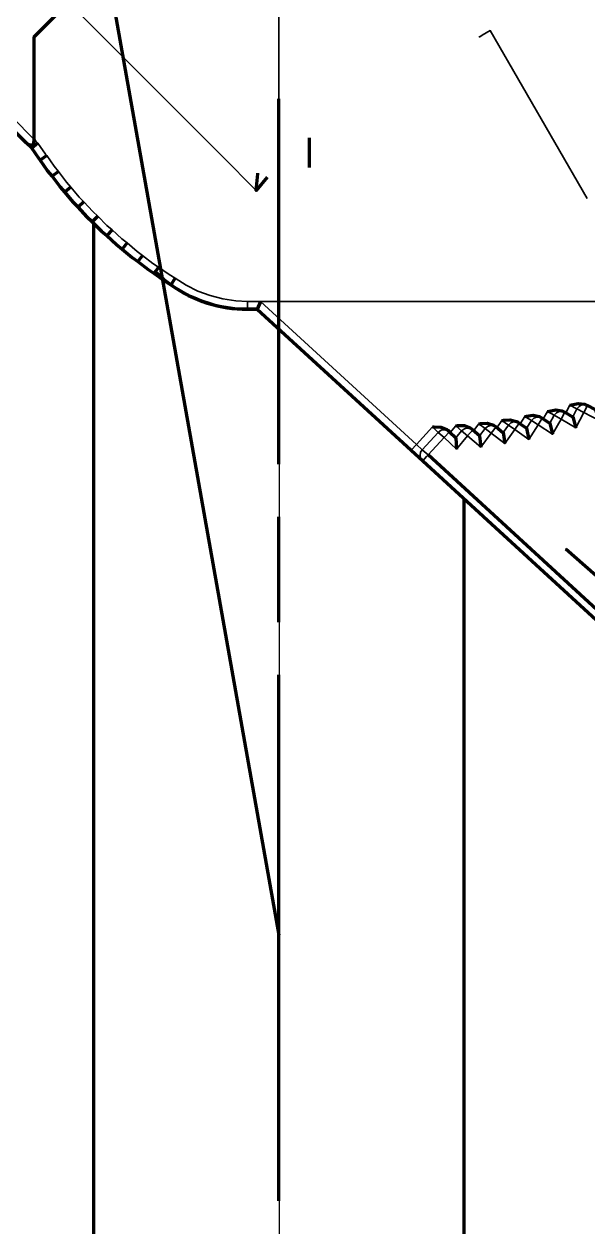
# Model space of a CAD drawing. Header units: millimetres. Extents: x 0 to 174, y 0 to 33.
# Drawn here: x 31.109 to 31.531, y 16.522 to 17.422 of the extents above; entities that cross this region are included whole.
import ezdxf

# ---------------------------------------------------------------- set-up
doc = ezdxf.new("R2010")
doc.units = ezdxf.units.MM
doc.layers.add('GREEN_CENTERLINE_CONFIRMED', color=7, linetype='Continuous')
doc.layers.add('PDF_Geomertry', color=7, linetype='Continuous', true_color=0x405f80)

# ---------------------------------------------------------------- blocks, each defined once
blk = doc.blocks.new('SYM_22_3_005')
at = {"layer": 'PDF_Geomertry', "lineweight": 70}
for points in [[(-0.20125, -0.02201), (-0.20167, -0.02479), (-0.20236, -0.0259), (-0.20333, -0.02632), (-0.2043, -0.02632), (-0.20625, -0.02535), (-0.20722, -0.02451), (-0.20625, -0.02535), (-0.2043, -0.02632), (-0.20333, -0.02632), (-0.20236, -0.0259), (-0.20167, -0.02479), (-0.20125, -0.02201), (-0.20125, 0.05479), (-0.17569, 0.08035)], [(-0.19194, -0.0341), (-0.19681, -0.03757), (-0.1975, -0.0366), (-0.20306, -0.02854), (-0.20722, -0.02451), (-0.22389, -0.00785)], [(-0.19847, -0.02493), (-0.20306, -0.02854)], [(0.00458, -0.02076), (0.00458, -0.04312)], [(-0.18319, -0.04604), (-0.18778, -0.04965)], [(-0.02695, -0.05035), (-0.03514, -0.06021), (-0.03389, -0.04771), (-0.03389, -0.04743)], [(-0.17389, -0.05771), (-0.17833, -0.06146)], [(-0.16403, -0.06882), (-0.16833, -0.07285)], [(-0.14292, -0.08979), (-0.14694, -0.09409)], [(-0.1318, -0.09951), (-0.13555, -0.1041)], [(-0.12014, -0.10882), (-0.12375, -0.11354)], [(-0.10819, -0.11757), (-0.11153, -0.12243)], [(-0.09583, -0.1259), (-0.09889, -0.1309)], [(0.18306, -0.22562), (0.18417, -0.22535), (0.18931, -0.22451), (0.19389, -0.22521), (0.19486, -0.22562), (0.19611, -0.22632), (0.2018, -0.22965), (0.20194, -0.22979), (0.20194, -0.22979), (0.20431, -0.23785)], [(0.19986, -0.22104), (0.20097, -0.22076), (0.20597, -0.21965), (0.2107, -0.22021), (0.21167, -0.22062), (0.21292, -0.22118), (0.21875, -0.22424), (0.21889, -0.22437), (0.21889, -0.22437), (0.22167, -0.23243)], [(0.14889, -0.23257), (0.15014, -0.23229), (0.15514, -0.23187), (0.15986, -0.23312), (0.16069, -0.23354), (0.16194, -0.23451), (0.16722, -0.23826), (0.16736, -0.23826), (0.16736, -0.23826), (0.16903, -0.24659)], [(0.16597, -0.22951), (0.16722, -0.22924), (0.17236, -0.22854), (0.17695, -0.22951), (0.17778, -0.22993), (0.17903, -0.23076), (0.18459, -0.23437), (0.18472, -0.23437), (0.18472, -0.23437), (0.18681, -0.24271)], [(0.09695, -0.23729), (0.09805, -0.23729), (0.1032, -0.23743), (0.10764, -0.23923), (0.10847, -0.23979), (0.10958, -0.2409), (0.11431, -0.24534), (0.11445, -0.24534), (0.11445, -0.24548), (0.115, -0.25382)], [(0.11431, -0.23646), (0.11555, -0.23632), (0.12056, -0.23632), (0.12514, -0.23799), (0.12597, -0.23854), (0.12708, -0.23951), (0.13209, -0.24368), (0.13222, -0.24382), (0.13222, -0.24382), (0.13306, -0.25229)], [(0.13167, -0.23493), (0.13278, -0.23479), (0.13792, -0.23451), (0.1425, -0.2359), (0.14333, -0.23646), (0.14458, -0.23729), (0.14972, -0.24132), (0.14986, -0.24146), (0.14986, -0.24146), (0.15111, -0.24979)], [(0.24778, -0.39951), (0.09361, -0.25826)], [(0.46736, -0.48132), (0.4675, -0.47965), (0.46153, -0.47826), (0.45208, -0.47618), (0.42084, -0.46826), (0.39458, -0.45979), (0.36514, -0.44798), (0.36292, -0.44715), (0.35472, -0.44507), (0.35111, -0.44493), (0.34833, -0.44437), (0.32111, -0.42965), (0.29528, -0.41257), (0.2707, -0.39354), (0.26097, -0.38507), (0.19667, -0.32868)]]:
    blk.add_lwpolyline(points, dxfattribs=at)
at = {"layer": 'PDF_Geomertry', "lineweight": 35}
for points in [[(-0.17569, 0.08035), (-0.05083, -0.04437), (-0.045, -0.05035), (-0.03514, -0.06021)], [(0.13167, 0.05438), (0.13195, 0.05465), (0.13236, 0.05479), (0.13417, 0.0559), (0.14014, 0.05938), (0.21278, -0.06632)], [(-0.20125, -0.02201), (-0.21791, -0.00534)], [(-0.04166, -0.14326), (-0.04166, -0.14923), (-0.04166, -0.14326), (-0.05028, -0.14284), (-0.06, -0.14146), (-0.06944, -0.13896), (-0.07875, -0.13562), (-0.0875, -0.13118), (-0.09583, -0.1259), (-0.10014, -0.12326), (-0.10819, -0.11757), (-0.11236, -0.11493), (-0.12014, -0.10882), (-0.12431, -0.1059), (-0.1318, -0.09951), (-0.13569, -0.09646), (-0.14292, -0.08979), (-0.1468, -0.08646), (-0.15375, -0.07951), (-0.15736, -0.07604), (-0.16403, -0.06882), (-0.1675, -0.06521), (-0.17389, -0.05771), (-0.17722, -0.05396), (-0.18319, -0.04604), (-0.18639, -0.04215), (-0.19194, -0.0341), (-0.19292, -0.03298), (-0.19847, -0.02493), (-0.20125, -0.02201), (-0.19986, -0.0234)], [(0.22167, -0.23243), (0.21028, -0.22646), (0.20431, -0.23785), (0.19319, -0.23146), (0.18681, -0.24271), (0.17597, -0.23576), (0.16903, -0.24659), (0.15847, -0.23923), (0.15111, -0.24979), (0.14097, -0.24201), (0.13306, -0.25229), (0.12319, -0.24396), (0.115, -0.25382), (0.10556, -0.24521), (0.09361, -0.25826)], [(0.36389, -0.14923), (0.36389, -0.14326), (-0.04166, -0.14326), (-0.03194, -0.14326), (0.08486, -0.25035), (0.08097, -0.25465)], [(0.19681, -0.22673), (0.19986, -0.22104), (0.205, -0.22382), (0.21028, -0.22646), (0.21292, -0.22118), (0.21083, -0.22062), (0.20861, -0.22076), (0.20667, -0.22187), (0.205, -0.22382), (0.20194, -0.22979)], [(0.14514, -0.23785), (0.14889, -0.23257), (0.15375, -0.2359), (0.15847, -0.23923), (0.16194, -0.23451), (0.15986, -0.23354), (0.15764, -0.2334), (0.15556, -0.23423), (0.15375, -0.2359), (0.14986, -0.24146)], [(0.1625, -0.23493), (0.16597, -0.22951), (0.17097, -0.23257), (0.17597, -0.23576), (0.17903, -0.23076), (0.17709, -0.22993), (0.17486, -0.22993), (0.17278, -0.23076), (0.17097, -0.23257), (0.16736, -0.23826)], [(0.17986, -0.23118), (0.18306, -0.22562), (0.18805, -0.22854), (0.18472, -0.23437)], [(0.11014, -0.24146), (0.11431, -0.23646), (0.11875, -0.24021), (0.11445, -0.24548)], [(0.12764, -0.24007), (0.13167, -0.23493), (0.13625, -0.2384), (0.14097, -0.24201), (0.14458, -0.23729), (0.1425, -0.23632), (0.14042, -0.23618), (0.1382, -0.23687), (0.13625, -0.2384), (0.13222, -0.24382)], [(0.26097, -0.38507), (0.25972, -0.38646), (0.19667, -0.32868), (0.27208, -0.39201), (0.2707, -0.39354)]]:
    blk.add_lwpolyline(points, dxfattribs=at)
at = {"layer": 'PDF_Geomertry', "lineweight": 70}
for points in [[(-0.15375, -0.07951), (-0.15792, -0.08368), (-0.16181, -0.08007), (-0.16833, -0.07285), (-0.17208, -0.0691), (-0.17833, -0.06146), (-0.18194, -0.05757), (-0.18778, -0.04965), (-0.19125, -0.04562), (-0.19681, -0.03757), (-0.19125, -0.04562), (-0.18792, -0.04965), (-0.18194, -0.05757), (-0.17833, -0.06146), (-0.17208, -0.0691), (-0.16833, -0.07285), (-0.16181, -0.08007), (-0.15792, -0.08368), (-0.15097, -0.09076), (-0.14694, -0.09409), (-0.13972, -0.10076), (-0.13555, -0.1041), (-0.12805, -0.11048), (-0.12375, -0.11354), (-0.11597, -0.11951), (-0.11153, -0.12243), (-0.10347, -0.12812), (-0.09889, -0.1309, 0.157599), (-0.04166, -0.14923, -0.199452), (-0.11139, -0.12034)], [(-0.03194, -0.14326), (-0.03431, -0.14923), (-0.04166, -0.14923), (-0.03431, -0.14923), (0.08097, -0.25465), (0.08958, -0.26257), (0.24375, -0.40396, 0.069241), (0.33236, -0.46507)]]:
    blk.add_lwpolyline(points, format="xyb", dxfattribs=at)
at = {"layer": 'PDF_Geomertry', "lineweight": 35}
for points in [[(0.18805, -0.22854), (0.19319, -0.23146), (0.19611, -0.22632), (0.19403, -0.22562), (0.19181, -0.22576), (0.18986, -0.22673)], [(0.08931, -0.25437), (0.08486, -0.25035), (0.09695, -0.23729), (0.10125, -0.24132)], [(0.10125, -0.24132), (0.10556, -0.24521), (0.10958, -0.2409), (0.10764, -0.23965), (0.10542, -0.23937), (0.10333, -0.23979)], [(0.11875, -0.24021), (0.12319, -0.24396), (0.12708, -0.23951), (0.12514, -0.2384), (0.12292, -0.23812), (0.12083, -0.23868)], [(0.08958, -0.26257), (0.0925, -0.25937), (0.09361, -0.25826), (0.08931, -0.25437), (0.08806, -0.25618), (0.08764, -0.2584), (0.08806, -0.26062)]]:
    blk.add_lwpolyline(points, close=True, dxfattribs=at)

msp = doc.modelspace()

# ---------------------------------------------------------------- linework, layer by layer
at = {"layer": 'GREEN_CENTERLINE_CONFIRMED'}
msp.add_lwpolyline([(31.3, 17.36542), (31.3, 13.14583)], dxfattribs=at)
at = {"layer": 'PDF_Geomertry', "color": 7, "lineweight": 70}
msp.add_lwpolyline([(30.88014, 19.10097), (31.29958, 16.74028)], dxfattribs=at)
at = {"layer": 'PDF_Geomertry', "color": 18, "lineweight": 35, "true_color": 0x260000}
for points in [[(31.29958, 17.09278), (31.29958, 17.49417)], [(31.29958, 16.97458), (31.29958, 17.05333)], [(31.29958, 16.54153), (31.29958, 16.93528)]]:
    msp.add_lwpolyline(points, dxfattribs=at)
at = {"layer": 'PDF_Geomertry', "color": 3, "lineweight": 70}
for points in [[(31.29958, 17.09278), (31.29958, 17.36625)], [(31.29958, 16.97458), (31.29958, 17.05333)], [(31.29958, 16.54153), (31.29958, 16.93528)]]:
    msp.add_lwpolyline(points, dxfattribs=at)
at = {"layer": 'PDF_Geomertry', "lineweight": 70}
msp.add_lwpolyline([(31.16083, 17.2732), (31.16083, 14.45695), (31.43833, 14.45695), (31.43833, 17.06695)], dxfattribs=at)

# ---------------------------------------------------------------- block references
msp.add_blockref('SYM_22_3_005', (31.31778, 17.35799))

doc.saveas('drawing.dxf')
